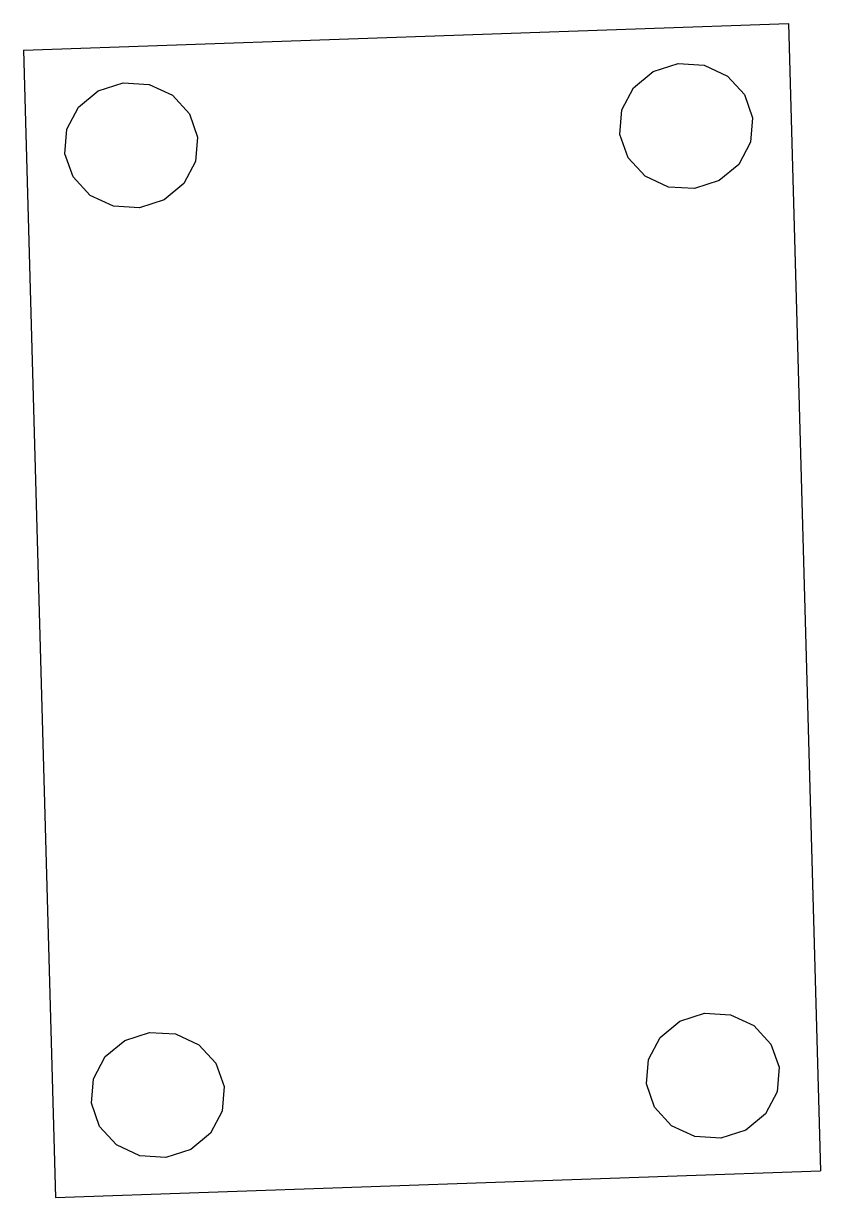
# Model space of a CAD drawing. Header units: millimetres. Extents: x -20 to 21.7, y -62.2 to -0.7.
import ezdxf

# ---------------------------------------------------------------- set-up
doc = ezdxf.new("R2010")
doc.units = ezdxf.units.MM

msp = doc.modelspace()

# ---------------------------------------------------------------- linework, layer by layer
at = {"color": 7, "linetype": 'Continuous'}
for p, q in [((-19.983, -2.108), (20.062, -0.718)), ((20.062, -0.718), (21.743, -60.781)), ((-19.983, -2.108), (-18.303, -62.171)), ((-18.303, -62.171), (21.743, -60.781))]:
    msp.add_line(p, q, dxfattribs=at)
at = {"color": 7, "linetype": 'Continuous', "flags": 128}
for points in [[(11.34, -5.241), (11.954, -4.086), (12.988, -3.235), (14.285, -2.819), (15.646, -2.901), (16.865, -3.468), (17.756, -4.434), (18.184, -5.652), (18.083, -6.936), (17.469, -8.092), (16.435, -8.942), (15.139, -9.359), (13.777, -9.277), (12.558, -8.71), (11.667, -7.744), (11.239, -6.526), (11.34, -5.241)], [(-17.714, -6.25), (-17.1, -5.094), (-16.066, -4.244), (-14.77, -3.828), (-13.408, -3.91), (-12.189, -4.477), (-11.298, -5.443), (-10.87, -6.661), (-10.971, -7.945), (-11.585, -9.101), (-12.619, -9.951), (-13.916, -10.367), (-15.277, -10.286), (-16.496, -9.719), (-17.387, -8.753), (-17.815, -7.534), (-17.714, -6.25)], [(12.731, -54.944), (13.345, -53.788), (14.379, -52.938), (15.675, -52.522), (17.036, -52.603), (18.255, -53.17), (19.147, -54.136), (19.574, -55.354), (19.473, -56.639), (18.859, -57.794), (17.825, -58.645), (16.529, -59.061), (15.168, -58.979), (13.949, -58.412), (13.057, -57.446), (12.63, -56.228), (12.731, -54.944)], [(-16.324, -55.952), (-15.709, -54.797), (-14.676, -53.946), (-13.379, -53.53), (-12.018, -53.612), (-10.799, -54.179), (-9.908, -55.145), (-9.48, -56.363), (-9.581, -57.648), (-10.195, -58.803), (-11.229, -59.654), (-12.525, -60.07), (-13.887, -59.988), (-15.106, -59.421), (-15.997, -58.455), (-16.425, -57.237), (-16.324, -55.952)]]:
    msp.add_lwpolyline(points, dxfattribs=at)

doc.saveas('drawing.dxf')
